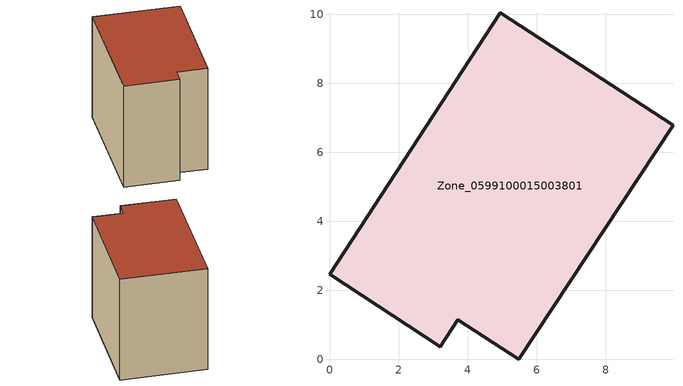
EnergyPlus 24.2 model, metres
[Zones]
Zone_0599100015003801
 floor ground (C_G): 4.96,10.04 9.95,6.78 5.48,0 3.72,1.15 3.21,0.37 0,2.46 z0.86
 wall outside (C_F): 9.95,6.78 4.96,10.04 0,2.46 3.21,0.37 3.72,1.15 5.48,0 9.95,6.78 z0.86:8.67
 roof outside (C_R): 4.96,10.04 0,2.46 3.21,0.37 3.72,1.15 5.48,0 9.95,6.78 z8.67
[BUILDING]
Pand.0599100015003801: North Axis=0; Terrain=City; Loads Convergence Tolerance Value=0.04; Temperature Convergence Tolerance Value=0.4; Solar Distribution=FullExterior; Maximum Number of Warmup Days=25; Minimum Number of Warmup Days=1
[Site:Location]
Rotterdam.The.Hague.AP_ZH_NLD Design_Conditions: Latitude=51.96; Longitude=4.45; Time Zone=1; Elevation=-4.5
[SITE:GROUNDTEMPERATURE:BUILDINGSURFACE]
18, 18, 18, 18, 18, 18, 18, 18, 18, 18, 18, 18
[MATERIAL] Thermal Absorptance=0.9; Solar Absorptance=0.7; Visible Absorptance=0.7
Name | Roughness | Thickness | Conductivity | Density | Specific Heat
G.TI.1965-1974 | MediumSmooth | 0.15 | 0.882353 | 540 | 1210
F.TI.1965-1974 | Rough | 0.3 | 0.697674 | 1920 | 840
R.TI.1965-1974 | MediumRough | 0.2 | 0.232558 | 1500 | 1000
[CONSTRUCTION]
C_G: G.TI.1965-1974
C_F: F.TI.1965-1974
C_R: R.TI.1965-1974
[ZONE]
Zone_0599100015003801: Type=1; Multiplier=1; Ceiling Height=Autocalculate; Volume=Autocalculate; Floor Area=autocalculate; Part of Total Floor Area=Yes
[ZONEINFILTRATION:DESIGNFLOWRATE]
Infil_Zone_0599100015003801: Zone or ZoneList or Space or SpaceList=Zone_0599100015003801; Schedule=AlwaysOn; Design Flow Rate Calculation Method=Flow/Area; Flow Rate per Floor Area=0.003; Constant Term Coefficient=1; Temperature Term Coefficient=0; Velocity Term Coefficient=0; Velocity Squared Term Coefficient=0
[HVACTEMPLATE:ZONE:IDEALLOADSAIRSYSTEM]
Zone_0599100015003801: Maximum Heating Supply Air Temperature=50; Minimum Cooling Supply Air Temperature=13; Maximum Heating Supply Air Humidity Ratio=0.0156; Minimum Cooling Supply Air Humidity Ratio=0.0077; Heating Limit=NoLimit; Cooling Limit=NoLimit; Dehumidification Control Type=ConstantSensibleHeatRatio; Cooling Sensible Heat Ratio=0.7; Dehumidification Setpoint=60; Humidification Control Type=None; Humidification Setpoint=30; Outdoor Air Method=None; Outdoor Air Flow Rate per Person=0.00944; Outdoor Air Flow Rate per Zone Floor Area=0; Outdoor Air Flow Rate per Zone=0; Demand Controlled Ventilation Type=None; Outdoor Air Economizer Type=NoEconomizer; Heat Recovery Type=None; Sensible Heat Recovery Effectiveness=0.7; Latent Heat Recovery Effectiveness=0.65
[ZONECONTROL:THERMOSTAT]
ThermostatControl_Zone_0599100015003801: Zone or ZoneList=Zone_0599100015003801; Control Type Schedule=DualSetpointControlType; Control 1=Thermostat_Zone_0599100015003801; Temperature Difference Between Cutout And Setpoint=0
[THERMOSTATSETPOINT:DUALSETPOINT]
Thermostat_Zone_0599100015003801: Heating Setpoint Temperature Schedule=HeatingSetpoint_Zone_0599100015003801; Cooling Setpoint Temperature Schedule=CoolingSetpoint_Zone_0599100015003801
[SCHEDULE:COMPACT]
HeatingSetpoint_Zone_0599100015003801: Through: 12/31, For: AllDays, Until: 24:00, 21
CoolingSetpoint_Zone_0599100015003801: Through: 12/31, For: AllDays, Until: 24:00, 24
DualSetpointControlType: Through: 12/31, For: AllDays, Until: 24:00, 4
AlwaysOn: Through: 12/31, For: AllDays, Until: 24:00, 1
